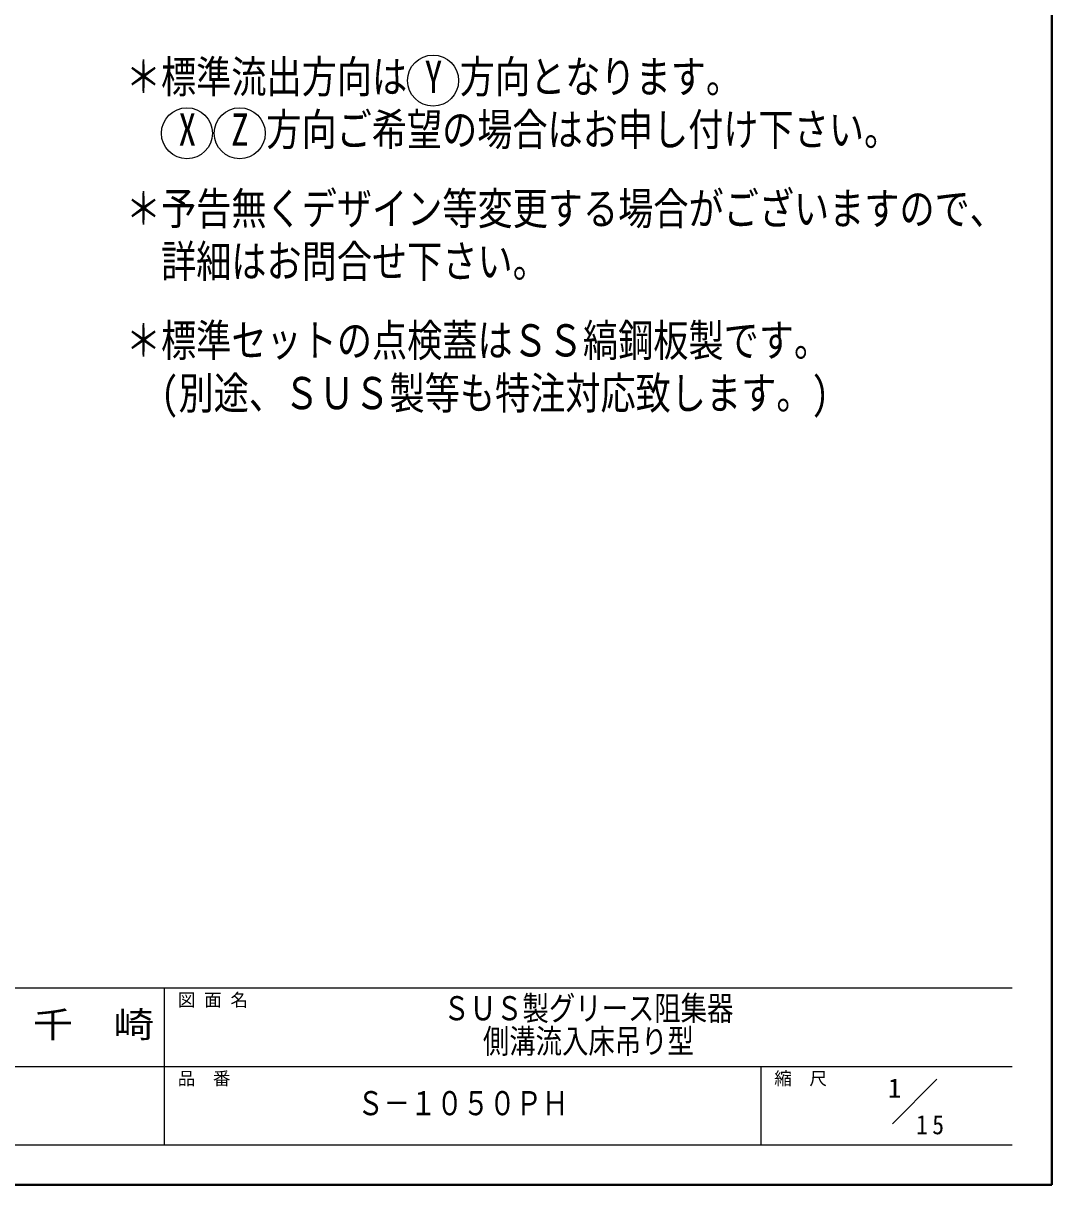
# Model space of a CAD drawing. Units: millimetres at full size, sheet at 1:15; details may follow other scales. Extents: x -3171 to 2904, y -2098 to 2117.
# Drawn here: x 1149 to 2904, y -2098 to -115 of the extents above; entities that cross this region are included whole.
import ezdxf
from ezdxf.enums import TextEntityAlignment as Align

# ---------------------------------------------------------------- set-up
doc = ezdxf.new("R2010")
doc.units = ezdxf.units.MM
doc.header["$LTSCALE"] = 15
doc.layers.add('0-0_ﾚｲﾔ1', color=4, linetype='Continuous', lineweight=9)
doc.styles.add('ＭＳ ゴシック', font='')
doc.styles.get('ＭＳ ゴシック').set_extended_font_data('MS Gothic')

msp = doc.modelspace()

# ---------------------------------------------------------------- linework, layer by layer
at = {"layer": '0-0_ﾚｲﾔ1', "color": 1, "lineweight": 40}
for q in [(2904.12, 2117.05), (-3170.88, -2097.95)]:
    msp.add_line((2904.12, -2097.95), q, dxfattribs=at)
at = {"layer": '0-0_ﾚｲﾔ1', "color": 6, "lineweight": 25}
for p, q in [((2836.62, -1762.6), (-133.38, -1762.6)), ((1390.19, -2030.45), (1390.19, -1762.6)), ((2836.62, -1896.53), (988.4, -1896.53)), ((2408.05, -2030.45), (2408.05, -1896.53)), ((2836.62, -2030.45), (-133.38, -2030.45))]:
    msp.add_line(p, q, dxfattribs=at)
at = {"layer": '0-0_ﾚｲﾔ1', "color": 7, "lineweight": 18}
msp.add_line((2632.28, -1993.72), (2708.05, -1917.95), dxfattribs=at)
at = {"layer": '0-0_ﾚｲﾔ1', "color": 5, "lineweight": 25}
for centre in [(1848.37, -212.95), (1428.37, -302.95), (1518.37, -302.95)]:
    msp.add_circle(centre, 43.5, dxfattribs=at)

# ---------------------------------------------------------------- texts
at = {"layer": '0-0_ﾚｲﾔ1', "color": 7, "style": 'ＭＳ ゴシック'}
for s, height, width, p in [('＊標準流出方向は Y 方向となります。', 54.99, 0.8, (1324.12, -250.45)), (' X  Z 方向ご希望の場合はお申し付け下さい。', 54.99, 0.8, (1384.12, -340.45)), ('＊予告無くデザイン等変更する場合がございますので、', 54.99, 0.8, (1324.12, -475.45)), ('詳細はお問合せ下さい。', 54.99, 0.8, (1384.12, -565.45)), ('＊標準セットの点検蓋はＳＳ縞鋼板製です。', 54.99, 0.8, (1324.12, -700.45)), ('(別途、ＳＵＳ製等も特注対応致します。)', 54.99, 0.8, (1384.12, -790.45)), ('ＳＵＳ製グリース阻集器', 41.24, 0.8, (1865.9, -1829.56)), ('千\u3000崎', 43.99, 1.15, (1165.19, -1859.56)), ('側溝流入床吊り型', 41.24, 0.8, (1933.4, -1885.81)), ('Ｓ－１０５０ＰＨ', 41.24, 0.8, (1719.12, -1991.62))]:
    msp.add_text(s, height=height, dxfattribs=dict(at, width=width)).set_placement(p, align=Align.BOTTOM_LEFT)
for s, height, p in [('図 面 名', 21.99, (1412.69, -1800.1)), ('品\u3000番', 21.99, (1412.69, -1934.03)), ('縮\u3000尺', 21.99, (2430.55, -1934.03)), ('1', 32.99, (2624.66, -1959.24))]:
    msp.add_text(s, height=height, dxfattribs=at).set_placement(p, align=Align.BOTTOM_LEFT)
at = {"layer": '0-0_ﾚｲﾔ1', "color": 7, "insert": (2672.62, -2012.31), "char_height": 32.99, "attachment_point": 7, "style": 'ＭＳ ゴシック'}
msp.add_mtext('\\T1.36;\\W0.9;15', dxfattribs=at)

doc.saveas('drawing.dxf')
